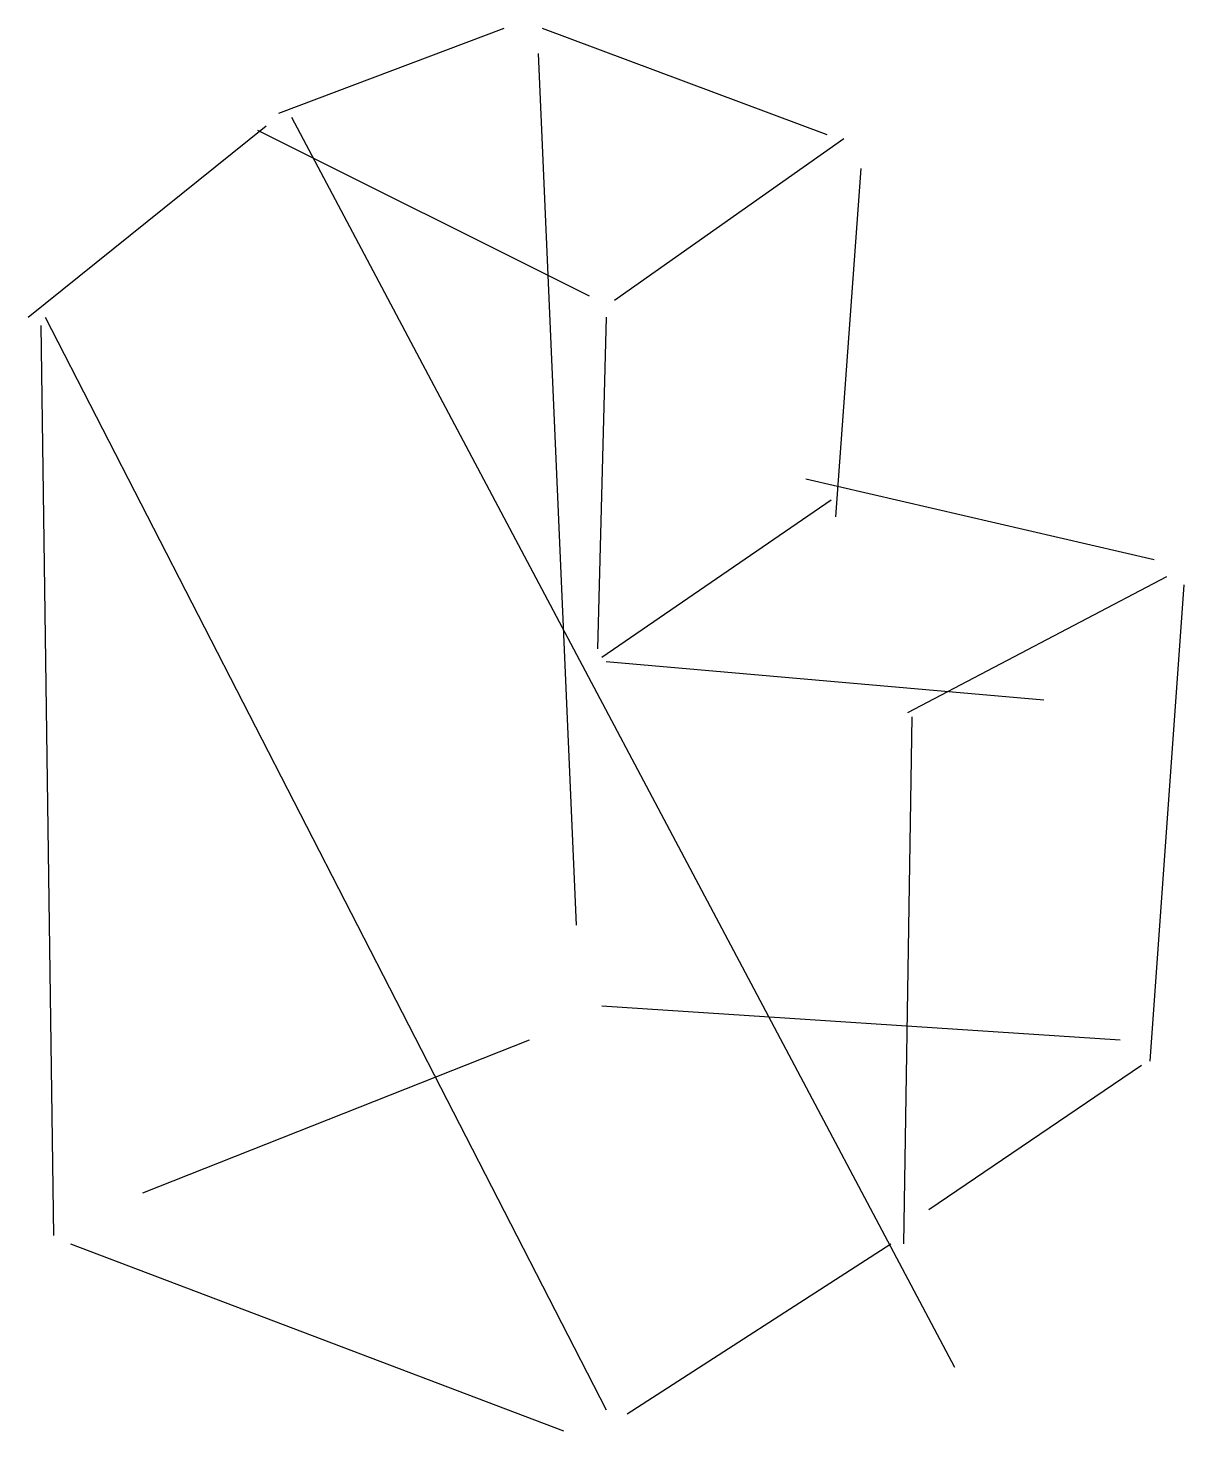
# Model space of a CAD drawing. Header units: metres. Extents: x -67 to 44, y 147 to 281.
import ezdxf

# ---------------------------------------------------------------- set-up
doc = ezdxf.new("R2010")
doc.units = ezdxf.units.M

msp = doc.modelspace()

# ---------------------------------------------------------------- linework, layer by layer
at = {"color": 0, "linetype": 'CONTINUOUS'}
for p, q in [((-43.253707, 273.238486), (-21.660804, 281.386751)), ((-17.994085, 281.386751), (9.302603, 271.20142)), ((-18.401498, 278.942271), (-14.734779, 195.422555)), ((-67.291088, 253.68265), (-44.475946, 272.016246)), ((-45.290773, 271.608833), (-13.512539, 255.719716)), ((-42.031467, 272.831073), (21.525, 153.051577)), ((-11.06806, 255.312303), (10.932256, 270.794006)), ((12.561909, 267.942114), (10.117429, 234.534227)), ((-66.068849, 252.867823), (-64.846609, 165.681388)), ((-65.661435, 253.68265), (-11.882886, 148.977445)), ((-11.882886, 253.68265), (-12.697713, 221.904416)), ((7.265536, 238.200946), (40.673423, 230.460095)), ((-12.2903, 221.08959), (9.710016, 236.16388)), ((17.043454, 215.793218), (41.895662, 228.830442)), ((43.525315, 228.015615), (40.266009, 182.385331)), ((-11.882886, 220.682177), (30.080678, 217.015457)), ((17.450868, 215.385804), (16.636041, 164.866562)), ((-12.2903, 187.681703), (37.414117, 184.422397)), ((-56.290931, 169.755521), (-19.216325, 184.422397)), ((39.451183, 181.977918), (19.080521, 168.125868)), ((-63.216956, 164.866562), (-15.957019, 146.940379)), ((-9.84582, 148.570032), (15.413801, 164.866562))]:
    msp.add_line(p, q, dxfattribs=at)

doc.saveas('drawing.dxf')
